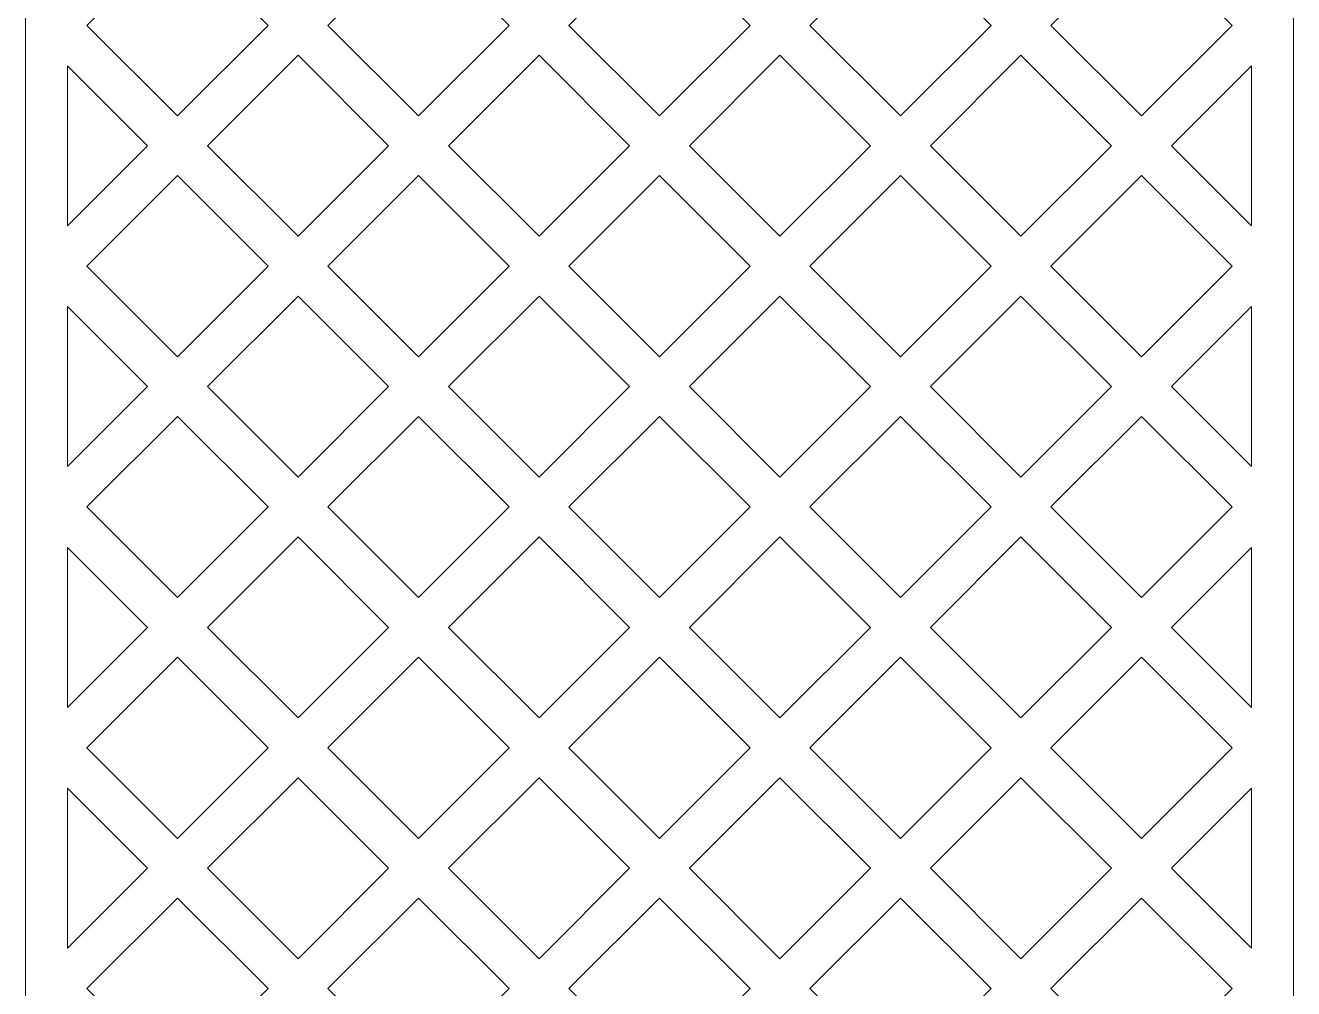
# Model space of a CAD drawing. Header units: centimetres. Extents: x 15 to 18.3, y -9.5 to 9.5.
# Drawn here: x 14.998 to 18.274, y 2.544 to 5.034 of the extents above; entities that cross this region are included whole.
import ezdxf

# ---------------------------------------------------------------- set-up
doc = ezdxf.new("R2010")
doc.units = ezdxf.units.CM
doc.header["$MEASUREMENT"] = 0
doc.layers.add('layer 1', color=7, linetype='Continuous')

msp = doc.modelspace()

# ---------------------------------------------------------------- linework, layer by layer
at = {"layer": 'layer 1', "color": 250, "lineweight": 9}
for points, knots in [([(14.99807, 9.5), (14.99807, 9.5), (14.99807, 9.5), (14.99807, 9.5), (14.99807, 9.5), (14.99807, 9.5), (18.27392, 9.5), (18.27392, 9.5), (18.27392, 9.5), (18.27392, 9.5), (18.27392, -9.5), (18.27392, -9.5), (18.27392, -9.5), (18.27392, -9.5), (14.99807, -9.5), (14.99807, -9.5), (14.99807, -9.5), (14.99807, -9.5), (14.99807, 9.5), (14.99807, 9.5)], [0, 0, 0, 0, 0.1666667, 0.1666667, 0.1666667, 0.1666667, 0.3333333, 0.3333333, 0.3333333, 0.3333333, 0.5, 0.5, 0.5, 0.5, 0.6666667, 0.6666667, 0.6666667, 0.6666667, 1, 1, 1, 1]), ([(15.62516, 5.03391), (15.62516, 5.03391), (15.62516, 5.03391), (15.62516, 5.03391), (15.62516, 5.03391), (15.62516, 5.03391), (15.39119, 5.26791), (15.39119, 5.26791), (15.39119, 5.26791), (15.39119, 5.26791), (15.15717, 5.03391), (15.15717, 5.03391), (15.15717, 5.03391), (15.15717, 5.03391), (15.39119, 4.79992), (15.39119, 4.79992), (15.39119, 4.79992), (15.39119, 4.79992), (15.62516, 5.03391), (15.62516, 5.03391)], [0, 0, 0, 0, 0.1666667, 0.1666667, 0.1666667, 0.1666667, 0.3333333, 0.3333333, 0.3333333, 0.3333333, 0.5, 0.5, 0.5, 0.5, 0.6666667, 0.6666667, 0.6666667, 0.6666667, 1, 1, 1, 1]), ([(16.24758, 5.03391), (16.24758, 5.03391), (16.24758, 5.03391), (16.24758, 5.03391), (16.24758, 5.03391), (16.24758, 5.03391), (16.01358, 5.26791), (16.01358, 5.26791), (16.01358, 5.26791), (16.01358, 5.26791), (15.7796, 5.03391), (15.7796, 5.03391), (15.7796, 5.03391), (15.7796, 5.03391), (16.01358, 4.79992), (16.01358, 4.79992), (16.01358, 4.79992), (16.01358, 4.79992), (16.24758, 5.03391), (16.24758, 5.03391)], [0, 0, 0, 0, 0.1666667, 0.1666667, 0.1666667, 0.1666667, 0.3333333, 0.3333333, 0.3333333, 0.3333333, 0.5, 0.5, 0.5, 0.5, 0.6666667, 0.6666667, 0.6666667, 0.6666667, 1, 1, 1, 1]), ([(16.86999, 5.03391), (16.86999, 5.03391), (16.86999, 5.03391), (16.86999, 5.03391), (16.86999, 5.03391), (16.86999, 5.03391), (16.63602, 5.26791), (16.63602, 5.26791), (16.63602, 5.26791), (16.63602, 5.26791), (16.40199, 5.03391), (16.40199, 5.03391), (16.40199, 5.03391), (16.40199, 5.03391), (16.63602, 4.79992), (16.63602, 4.79992), (16.63602, 4.79992), (16.63602, 4.79992), (16.86999, 5.03391), (16.86999, 5.03391)], [0, 0, 0, 0, 0.1666667, 0.1666667, 0.1666667, 0.1666667, 0.3333333, 0.3333333, 0.3333333, 0.3333333, 0.5, 0.5, 0.5, 0.5, 0.6666667, 0.6666667, 0.6666667, 0.6666667, 1, 1, 1, 1]), ([(17.49241, 5.03391), (17.49241, 5.03391), (17.49241, 5.03391), (17.49241, 5.03391), (17.49241, 5.03391), (17.49241, 5.03391), (17.2584, 5.26791), (17.2584, 5.26791), (17.2584, 5.26791), (17.2584, 5.26791), (17.02443, 5.03391), (17.02443, 5.03391), (17.02443, 5.03391), (17.02443, 5.03391), (17.2584, 4.79992), (17.2584, 4.79992), (17.2584, 4.79992), (17.2584, 4.79992), (17.49241, 5.03391), (17.49241, 5.03391)], [0, 0, 0, 0, 0.1666667, 0.1666667, 0.1666667, 0.1666667, 0.3333333, 0.3333333, 0.3333333, 0.3333333, 0.5, 0.5, 0.5, 0.5, 0.6666667, 0.6666667, 0.6666667, 0.6666667, 1, 1, 1, 1]), ([(18.11482, 5.03391), (18.11482, 5.03391), (18.11482, 5.03391), (18.11482, 5.03391), (18.11482, 5.03391), (18.11482, 5.03391), (17.88082, 5.26791), (17.88082, 5.26791), (17.88082, 5.26791), (17.88082, 5.26791), (17.64682, 5.03391), (17.64682, 5.03391), (17.64682, 5.03391), (17.64682, 5.03391), (17.88082, 4.79992), (17.88082, 4.79992), (17.88082, 4.79992), (17.88082, 4.79992), (18.11482, 5.03391), (18.11482, 5.03391)], [0, 0, 0, 0, 0.1666667, 0.1666667, 0.1666667, 0.1666667, 0.3333333, 0.3333333, 0.3333333, 0.3333333, 0.5, 0.5, 0.5, 0.5, 0.6666667, 0.6666667, 0.6666667, 0.6666667, 1, 1, 1, 1]), ([(15.93638, 4.72271), (15.93638, 4.72271), (15.93638, 4.72271), (15.93638, 4.72271), (15.93638, 4.72271), (15.93638, 4.72271), (15.70238, 4.95669), (15.70238, 4.95669), (15.70238, 4.95669), (15.70238, 4.95669), (15.46838, 4.72271), (15.46838, 4.72271), (15.46838, 4.72271), (15.46838, 4.72271), (15.70238, 4.48871), (15.70238, 4.48871), (15.70238, 4.48871), (15.70238, 4.48871), (15.93638, 4.72271), (15.93638, 4.72271)], [0, 0, 0, 0, 0.1666667, 0.1666667, 0.1666667, 0.1666667, 0.3333333, 0.3333333, 0.3333333, 0.3333333, 0.5, 0.5, 0.5, 0.5, 0.6666667, 0.6666667, 0.6666667, 0.6666667, 1, 1, 1, 1]), ([(16.55878, 4.72271), (16.55878, 4.72271), (16.55878, 4.72271), (16.55878, 4.72271), (16.55878, 4.72271), (16.55878, 4.72271), (16.32482, 4.95669), (16.32482, 4.95669), (16.32482, 4.95669), (16.32482, 4.95669), (16.09079, 4.72271), (16.09079, 4.72271), (16.09079, 4.72271), (16.09079, 4.72271), (16.32482, 4.48871), (16.32482, 4.48871), (16.32482, 4.48871), (16.32482, 4.48871), (16.55878, 4.72271), (16.55878, 4.72271)], [0, 0, 0, 0, 0.1666667, 0.1666667, 0.1666667, 0.1666667, 0.3333333, 0.3333333, 0.3333333, 0.3333333, 0.5, 0.5, 0.5, 0.5, 0.6666667, 0.6666667, 0.6666667, 0.6666667, 1, 1, 1, 1]), ([(17.18121, 4.72271), (17.18121, 4.72271), (17.18121, 4.72271), (17.18121, 4.72271), (17.18121, 4.72271), (17.18121, 4.72271), (16.94719, 4.95669), (16.94719, 4.95669), (16.94719, 4.95669), (16.94719, 4.95669), (16.71321, 4.72271), (16.71321, 4.72271), (16.71321, 4.72271), (16.71321, 4.72271), (16.94719, 4.48871), (16.94719, 4.48871), (16.94719, 4.48871), (16.94719, 4.48871), (17.18121, 4.72271), (17.18121, 4.72271)], [0, 0, 0, 0, 0.1666667, 0.1666667, 0.1666667, 0.1666667, 0.3333333, 0.3333333, 0.3333333, 0.3333333, 0.5, 0.5, 0.5, 0.5, 0.6666667, 0.6666667, 0.6666667, 0.6666667, 1, 1, 1, 1]), ([(17.80363, 4.72271), (17.80363, 4.72271), (17.80363, 4.72271), (17.80363, 4.72271), (17.80363, 4.72271), (17.80363, 4.72271), (17.56962, 4.95669), (17.56962, 4.95669), (17.56962, 4.95669), (17.56962, 4.95669), (17.33562, 4.72271), (17.33562, 4.72271), (17.33562, 4.72271), (17.33562, 4.72271), (17.56962, 4.48871), (17.56962, 4.48871), (17.56962, 4.48871), (17.56962, 4.48871), (17.80363, 4.72271), (17.80363, 4.72271)], [0, 0, 0, 0, 0.1666667, 0.1666667, 0.1666667, 0.1666667, 0.3333333, 0.3333333, 0.3333333, 0.3333333, 0.5, 0.5, 0.5, 0.5, 0.6666667, 0.6666667, 0.6666667, 0.6666667, 1, 1, 1, 1]), ([(15.10726, 4.51601), (15.10726, 4.51601), (15.10726, 4.51601), (15.10726, 4.51601), (15.10726, 4.51601), (15.10726, 4.51601), (15.31395, 4.72271), (15.31395, 4.72271), (15.31395, 4.72271), (15.31395, 4.72271), (15.10726, 4.92939), (15.10726, 4.92939), (15.10726, 4.92939), (15.10726, 4.92939), (15.10726, 4.51601), (15.10726, 4.51601)], [0, 0, 0, 0, 0.2, 0.2, 0.2, 0.2, 0.4, 0.4, 0.4, 0.4, 0.6, 0.6, 0.6, 0.6, 1, 1, 1, 1]), ([(18.16474, 4.92941), (18.16474, 4.92941), (18.16474, 4.92941), (18.16474, 4.92941), (18.16474, 4.92941), (18.16474, 4.92941), (17.95804, 4.72271), (17.95804, 4.72271), (17.95804, 4.72271), (17.95804, 4.72271), (18.16474, 4.51601), (18.16474, 4.51601), (18.16474, 4.51601), (18.16474, 4.51601), (18.16474, 4.92941), (18.16474, 4.92941)], [0, 0, 0, 0, 0.2, 0.2, 0.2, 0.2, 0.4, 0.4, 0.4, 0.4, 0.6, 0.6, 0.6, 0.6, 1, 1, 1, 1]), ([(15.62516, 4.4115), (15.62516, 4.4115), (15.62516, 4.4115), (15.62516, 4.4115), (15.62516, 4.4115), (15.62516, 4.4115), (15.39119, 4.6455), (15.39119, 4.6455), (15.39119, 4.6455), (15.39119, 4.6455), (15.15717, 4.4115), (15.15717, 4.4115), (15.15717, 4.4115), (15.15717, 4.4115), (15.39119, 4.1775), (15.39119, 4.1775), (15.39119, 4.1775), (15.39119, 4.1775), (15.62516, 4.4115), (15.62516, 4.4115)], [0, 0, 0, 0, 0.1666667, 0.1666667, 0.1666667, 0.1666667, 0.3333333, 0.3333333, 0.3333333, 0.3333333, 0.5, 0.5, 0.5, 0.5, 0.6666667, 0.6666667, 0.6666667, 0.6666667, 1, 1, 1, 1]), ([(16.24758, 4.4115), (16.24758, 4.4115), (16.24758, 4.4115), (16.24758, 4.4115), (16.24758, 4.4115), (16.24758, 4.4115), (16.01358, 4.6455), (16.01358, 4.6455), (16.01358, 4.6455), (16.01358, 4.6455), (15.7796, 4.4115), (15.7796, 4.4115), (15.7796, 4.4115), (15.7796, 4.4115), (16.01358, 4.1775), (16.01358, 4.1775), (16.01358, 4.1775), (16.01358, 4.1775), (16.24758, 4.4115), (16.24758, 4.4115)], [0, 0, 0, 0, 0.1666667, 0.1666667, 0.1666667, 0.1666667, 0.3333333, 0.3333333, 0.3333333, 0.3333333, 0.5, 0.5, 0.5, 0.5, 0.6666667, 0.6666667, 0.6666667, 0.6666667, 1, 1, 1, 1]), ([(16.86999, 4.4115), (16.86999, 4.4115), (16.86999, 4.4115), (16.86999, 4.4115), (16.86999, 4.4115), (16.86999, 4.4115), (16.63602, 4.6455), (16.63602, 4.6455), (16.63602, 4.6455), (16.63602, 4.6455), (16.40199, 4.4115), (16.40199, 4.4115), (16.40199, 4.4115), (16.40199, 4.4115), (16.63602, 4.1775), (16.63602, 4.1775), (16.63602, 4.1775), (16.63602, 4.1775), (16.86999, 4.4115), (16.86999, 4.4115)], [0, 0, 0, 0, 0.1666667, 0.1666667, 0.1666667, 0.1666667, 0.3333333, 0.3333333, 0.3333333, 0.3333333, 0.5, 0.5, 0.5, 0.5, 0.6666667, 0.6666667, 0.6666667, 0.6666667, 1, 1, 1, 1]), ([(17.49241, 4.4115), (17.49241, 4.4115), (17.49241, 4.4115), (17.49241, 4.4115), (17.49241, 4.4115), (17.49241, 4.4115), (17.2584, 4.6455), (17.2584, 4.6455), (17.2584, 4.6455), (17.2584, 4.6455), (17.02443, 4.4115), (17.02443, 4.4115), (17.02443, 4.4115), (17.02443, 4.4115), (17.2584, 4.1775), (17.2584, 4.1775), (17.2584, 4.1775), (17.2584, 4.1775), (17.49241, 4.4115), (17.49241, 4.4115)], [0, 0, 0, 0, 0.1666667, 0.1666667, 0.1666667, 0.1666667, 0.3333333, 0.3333333, 0.3333333, 0.3333333, 0.5, 0.5, 0.5, 0.5, 0.6666667, 0.6666667, 0.6666667, 0.6666667, 1, 1, 1, 1]), ([(18.11482, 4.4115), (18.11482, 4.4115), (18.11482, 4.4115), (18.11482, 4.4115), (18.11482, 4.4115), (18.11482, 4.4115), (17.88082, 4.6455), (17.88082, 4.6455), (17.88082, 4.6455), (17.88082, 4.6455), (17.64682, 4.4115), (17.64682, 4.4115), (17.64682, 4.4115), (17.64682, 4.4115), (17.88082, 4.1775), (17.88082, 4.1775), (17.88082, 4.1775), (17.88082, 4.1775), (18.11482, 4.4115), (18.11482, 4.4115)], [0, 0, 0, 0, 0.1666667, 0.1666667, 0.1666667, 0.1666667, 0.3333333, 0.3333333, 0.3333333, 0.3333333, 0.5, 0.5, 0.5, 0.5, 0.6666667, 0.6666667, 0.6666667, 0.6666667, 1, 1, 1, 1]), ([(15.93638, 4.10029), (15.93638, 4.10029), (15.93638, 4.10029), (15.93638, 4.10029), (15.93638, 4.10029), (15.93638, 4.10029), (15.70238, 4.33429), (15.70238, 4.33429), (15.70238, 4.33429), (15.70238, 4.33429), (15.46838, 4.10029), (15.46838, 4.10029), (15.46838, 4.10029), (15.46838, 4.10029), (15.70238, 3.8663), (15.70238, 3.8663), (15.70238, 3.8663), (15.70238, 3.8663), (15.93638, 4.10029), (15.93638, 4.10029)], [0, 0, 0, 0, 0.1666667, 0.1666667, 0.1666667, 0.1666667, 0.3333333, 0.3333333, 0.3333333, 0.3333333, 0.5, 0.5, 0.5, 0.5, 0.6666667, 0.6666667, 0.6666667, 0.6666667, 1, 1, 1, 1]), ([(16.55878, 4.10029), (16.55878, 4.10029), (16.55878, 4.10029), (16.55878, 4.10029), (16.55878, 4.10029), (16.55878, 4.10029), (16.32482, 4.33429), (16.32482, 4.33429), (16.32482, 4.33429), (16.32482, 4.33429), (16.09079, 4.10029), (16.09079, 4.10029), (16.09079, 4.10029), (16.09079, 4.10029), (16.32482, 3.8663), (16.32482, 3.8663), (16.32482, 3.8663), (16.32482, 3.8663), (16.55878, 4.10029), (16.55878, 4.10029)], [0, 0, 0, 0, 0.1666667, 0.1666667, 0.1666667, 0.1666667, 0.3333333, 0.3333333, 0.3333333, 0.3333333, 0.5, 0.5, 0.5, 0.5, 0.6666667, 0.6666667, 0.6666667, 0.6666667, 1, 1, 1, 1]), ([(17.18121, 4.10029), (17.18121, 4.10029), (17.18121, 4.10029), (17.18121, 4.10029), (17.18121, 4.10029), (17.18121, 4.10029), (16.94719, 4.33429), (16.94719, 4.33429), (16.94719, 4.33429), (16.94719, 4.33429), (16.71321, 4.10029), (16.71321, 4.10029), (16.71321, 4.10029), (16.71321, 4.10029), (16.94719, 3.8663), (16.94719, 3.8663), (16.94719, 3.8663), (16.94719, 3.8663), (17.18121, 4.10029), (17.18121, 4.10029)], [0, 0, 0, 0, 0.1666667, 0.1666667, 0.1666667, 0.1666667, 0.3333333, 0.3333333, 0.3333333, 0.3333333, 0.5, 0.5, 0.5, 0.5, 0.6666667, 0.6666667, 0.6666667, 0.6666667, 1, 1, 1, 1]), ([(17.80363, 4.10029), (17.80363, 4.10029), (17.80363, 4.10029), (17.80363, 4.10029), (17.80363, 4.10029), (17.80363, 4.10029), (17.56962, 4.33429), (17.56962, 4.33429), (17.56962, 4.33429), (17.56962, 4.33429), (17.33562, 4.10029), (17.33562, 4.10029), (17.33562, 4.10029), (17.33562, 4.10029), (17.56962, 3.8663), (17.56962, 3.8663), (17.56962, 3.8663), (17.56962, 3.8663), (17.80363, 4.10029), (17.80363, 4.10029)], [0, 0, 0, 0, 0.1666667, 0.1666667, 0.1666667, 0.1666667, 0.3333333, 0.3333333, 0.3333333, 0.3333333, 0.5, 0.5, 0.5, 0.5, 0.6666667, 0.6666667, 0.6666667, 0.6666667, 1, 1, 1, 1]), ([(15.10726, 3.8936), (15.10726, 3.8936), (15.10726, 3.8936), (15.10726, 3.8936), (15.10726, 3.8936), (15.10726, 3.8936), (15.31395, 4.10029), (15.31395, 4.10029), (15.31395, 4.10029), (15.31395, 4.10029), (15.10726, 4.30699), (15.10726, 4.30699), (15.10726, 4.30699), (15.10726, 4.30699), (15.10726, 3.8936), (15.10726, 3.8936)], [0, 0, 0, 0, 0.2, 0.2, 0.2, 0.2, 0.4, 0.4, 0.4, 0.4, 0.6, 0.6, 0.6, 0.6, 1, 1, 1, 1]), ([(18.16474, 4.30699), (18.16474, 4.30699), (18.16474, 4.30699), (18.16474, 4.30699), (18.16474, 4.30699), (18.16474, 4.30699), (17.95804, 4.10029), (17.95804, 4.10029), (17.95804, 4.10029), (17.95804, 4.10029), (18.16474, 3.8936), (18.16474, 3.8936), (18.16474, 3.8936), (18.16474, 3.8936), (18.16474, 4.30699), (18.16474, 4.30699)], [0, 0, 0, 0, 0.2, 0.2, 0.2, 0.2, 0.4, 0.4, 0.4, 0.4, 0.6, 0.6, 0.6, 0.6, 1, 1, 1, 1]), ([(15.62516, 3.78908), (15.62516, 3.78908), (15.62516, 3.78908), (15.62516, 3.78908), (15.62516, 3.78908), (15.62516, 3.78908), (15.39119, 4.02308), (15.39119, 4.02308), (15.39119, 4.02308), (15.39119, 4.02308), (15.15717, 3.78908), (15.15717, 3.78908), (15.15717, 3.78908), (15.15717, 3.78908), (15.39119, 3.55509), (15.39119, 3.55509), (15.39119, 3.55509), (15.39119, 3.55509), (15.62516, 3.78908), (15.62516, 3.78908)], [0, 0, 0, 0, 0.1666667, 0.1666667, 0.1666667, 0.1666667, 0.3333333, 0.3333333, 0.3333333, 0.3333333, 0.5, 0.5, 0.5, 0.5, 0.6666667, 0.6666667, 0.6666667, 0.6666667, 1, 1, 1, 1]), ([(16.24758, 3.78908), (16.24758, 3.78908), (16.24758, 3.78908), (16.24758, 3.78908), (16.24758, 3.78908), (16.24758, 3.78908), (16.01358, 4.02308), (16.01358, 4.02308), (16.01358, 4.02308), (16.01358, 4.02308), (15.7796, 3.78908), (15.7796, 3.78908), (15.7796, 3.78908), (15.7796, 3.78908), (16.01358, 3.55509), (16.01358, 3.55509), (16.01358, 3.55509), (16.01358, 3.55509), (16.24758, 3.78908), (16.24758, 3.78908)], [0, 0, 0, 0, 0.1666667, 0.1666667, 0.1666667, 0.1666667, 0.3333333, 0.3333333, 0.3333333, 0.3333333, 0.5, 0.5, 0.5, 0.5, 0.6666667, 0.6666667, 0.6666667, 0.6666667, 1, 1, 1, 1]), ([(16.86999, 3.78908), (16.86999, 3.78908), (16.86999, 3.78908), (16.86999, 3.78908), (16.86999, 3.78908), (16.86999, 3.78908), (16.63602, 4.02308), (16.63602, 4.02308), (16.63602, 4.02308), (16.63602, 4.02308), (16.40199, 3.78908), (16.40199, 3.78908), (16.40199, 3.78908), (16.40199, 3.78908), (16.63602, 3.55509), (16.63602, 3.55509), (16.63602, 3.55509), (16.63602, 3.55509), (16.86999, 3.78908), (16.86999, 3.78908)], [0, 0, 0, 0, 0.1666667, 0.1666667, 0.1666667, 0.1666667, 0.3333333, 0.3333333, 0.3333333, 0.3333333, 0.5, 0.5, 0.5, 0.5, 0.6666667, 0.6666667, 0.6666667, 0.6666667, 1, 1, 1, 1]), ([(17.49241, 3.78908), (17.49241, 3.78908), (17.49241, 3.78908), (17.49241, 3.78908), (17.49241, 3.78908), (17.49241, 3.78908), (17.2584, 4.02308), (17.2584, 4.02308), (17.2584, 4.02308), (17.2584, 4.02308), (17.02443, 3.78908), (17.02443, 3.78908), (17.02443, 3.78908), (17.02443, 3.78908), (17.2584, 3.55509), (17.2584, 3.55509), (17.2584, 3.55509), (17.2584, 3.55509), (17.49241, 3.78908), (17.49241, 3.78908)], [0, 0, 0, 0, 0.1666667, 0.1666667, 0.1666667, 0.1666667, 0.3333333, 0.3333333, 0.3333333, 0.3333333, 0.5, 0.5, 0.5, 0.5, 0.6666667, 0.6666667, 0.6666667, 0.6666667, 1, 1, 1, 1]), ([(18.11482, 3.78908), (18.11482, 3.78908), (18.11482, 3.78908), (18.11482, 3.78908), (18.11482, 3.78908), (18.11482, 3.78908), (17.88082, 4.02308), (17.88082, 4.02308), (17.88082, 4.02308), (17.88082, 4.02308), (17.64682, 3.78908), (17.64682, 3.78908), (17.64682, 3.78908), (17.64682, 3.78908), (17.88082, 3.55509), (17.88082, 3.55509), (17.88082, 3.55509), (17.88082, 3.55509), (18.11482, 3.78908), (18.11482, 3.78908)], [0, 0, 0, 0, 0.1666667, 0.1666667, 0.1666667, 0.1666667, 0.3333333, 0.3333333, 0.3333333, 0.3333333, 0.5, 0.5, 0.5, 0.5, 0.6666667, 0.6666667, 0.6666667, 0.6666667, 1, 1, 1, 1]), ([(15.93638, 3.47789), (15.93638, 3.47789), (15.93638, 3.47789), (15.93638, 3.47789), (15.93638, 3.47789), (15.93638, 3.47789), (15.70238, 3.71187), (15.70238, 3.71187), (15.70238, 3.71187), (15.70238, 3.71187), (15.46838, 3.47789), (15.46838, 3.47789), (15.46838, 3.47789), (15.46838, 3.47789), (15.70238, 3.24388), (15.70238, 3.24388), (15.70238, 3.24388), (15.70238, 3.24388), (15.93638, 3.47789), (15.93638, 3.47789)], [0, 0, 0, 0, 0.1666667, 0.1666667, 0.1666667, 0.1666667, 0.3333333, 0.3333333, 0.3333333, 0.3333333, 0.5, 0.5, 0.5, 0.5, 0.6666667, 0.6666667, 0.6666667, 0.6666667, 1, 1, 1, 1]), ([(16.55878, 3.47789), (16.55878, 3.47789), (16.55878, 3.47789), (16.55878, 3.47789), (16.55878, 3.47789), (16.55878, 3.47789), (16.32482, 3.71187), (16.32482, 3.71187), (16.32482, 3.71187), (16.32482, 3.71187), (16.09079, 3.47789), (16.09079, 3.47789), (16.09079, 3.47789), (16.09079, 3.47789), (16.32482, 3.24388), (16.32482, 3.24388), (16.32482, 3.24388), (16.32482, 3.24388), (16.55878, 3.47789), (16.55878, 3.47789)], [0, 0, 0, 0, 0.1666667, 0.1666667, 0.1666667, 0.1666667, 0.3333333, 0.3333333, 0.3333333, 0.3333333, 0.5, 0.5, 0.5, 0.5, 0.6666667, 0.6666667, 0.6666667, 0.6666667, 1, 1, 1, 1]), ([(17.18121, 3.47789), (17.18121, 3.47789), (17.18121, 3.47789), (17.18121, 3.47789), (17.18121, 3.47789), (17.18121, 3.47789), (16.94719, 3.71187), (16.94719, 3.71187), (16.94719, 3.71187), (16.94719, 3.71187), (16.71321, 3.47789), (16.71321, 3.47789), (16.71321, 3.47789), (16.71321, 3.47789), (16.94719, 3.24388), (16.94719, 3.24388), (16.94719, 3.24388), (16.94719, 3.24388), (17.18121, 3.47789), (17.18121, 3.47789)], [0, 0, 0, 0, 0.1666667, 0.1666667, 0.1666667, 0.1666667, 0.3333333, 0.3333333, 0.3333333, 0.3333333, 0.5, 0.5, 0.5, 0.5, 0.6666667, 0.6666667, 0.6666667, 0.6666667, 1, 1, 1, 1]), ([(17.80363, 3.47789), (17.80363, 3.47789), (17.80363, 3.47789), (17.80363, 3.47789), (17.80363, 3.47789), (17.80363, 3.47789), (17.56962, 3.71187), (17.56962, 3.71187), (17.56962, 3.71187), (17.56962, 3.71187), (17.33562, 3.47789), (17.33562, 3.47789), (17.33562, 3.47789), (17.33562, 3.47789), (17.56962, 3.24388), (17.56962, 3.24388), (17.56962, 3.24388), (17.56962, 3.24388), (17.80363, 3.47789), (17.80363, 3.47789)], [0, 0, 0, 0, 0.1666667, 0.1666667, 0.1666667, 0.1666667, 0.3333333, 0.3333333, 0.3333333, 0.3333333, 0.5, 0.5, 0.5, 0.5, 0.6666667, 0.6666667, 0.6666667, 0.6666667, 1, 1, 1, 1]), ([(15.10726, 3.27118), (15.10726, 3.27118), (15.10726, 3.27118), (15.10726, 3.27118), (15.10726, 3.27118), (15.10726, 3.27118), (15.31395, 3.47789), (15.31395, 3.47789), (15.31395, 3.47789), (15.31395, 3.47789), (15.10726, 3.68457), (15.10726, 3.68457), (15.10726, 3.68457), (15.10726, 3.68457), (15.10726, 3.27118), (15.10726, 3.27118)], [0, 0, 0, 0, 0.2, 0.2, 0.2, 0.2, 0.4, 0.4, 0.4, 0.4, 0.6, 0.6, 0.6, 0.6, 1, 1, 1, 1]), ([(18.16474, 3.68457), (18.16474, 3.68457), (18.16474, 3.68457), (18.16474, 3.68457), (18.16474, 3.68457), (18.16474, 3.68457), (17.95804, 3.47789), (17.95804, 3.47789), (17.95804, 3.47789), (17.95804, 3.47789), (18.16474, 3.27118), (18.16474, 3.27118), (18.16474, 3.27118), (18.16474, 3.27118), (18.16474, 3.68457), (18.16474, 3.68457)], [0, 0, 0, 0, 0.2, 0.2, 0.2, 0.2, 0.4, 0.4, 0.4, 0.4, 0.6, 0.6, 0.6, 0.6, 1, 1, 1, 1]), ([(15.62516, 3.16667), (15.62516, 3.16667), (15.62516, 3.16667), (15.62516, 3.16667), (15.62516, 3.16667), (15.62516, 3.16667), (15.39119, 3.40066), (15.39119, 3.40066), (15.39119, 3.40066), (15.39119, 3.40066), (15.15717, 3.16667), (15.15717, 3.16667), (15.15717, 3.16667), (15.15717, 3.16667), (15.39119, 2.93267), (15.39119, 2.93267), (15.39119, 2.93267), (15.39119, 2.93267), (15.62516, 3.16667), (15.62516, 3.16667)], [0, 0, 0, 0, 0.1666667, 0.1666667, 0.1666667, 0.1666667, 0.3333333, 0.3333333, 0.3333333, 0.3333333, 0.5, 0.5, 0.5, 0.5, 0.6666667, 0.6666667, 0.6666667, 0.6666667, 1, 1, 1, 1]), ([(16.24758, 3.16667), (16.24758, 3.16667), (16.24758, 3.16667), (16.24758, 3.16667), (16.24758, 3.16667), (16.24758, 3.16667), (16.01358, 3.40066), (16.01358, 3.40066), (16.01358, 3.40066), (16.01358, 3.40066), (15.7796, 3.16667), (15.7796, 3.16667), (15.7796, 3.16667), (15.7796, 3.16667), (16.01358, 2.93267), (16.01358, 2.93267), (16.01358, 2.93267), (16.01358, 2.93267), (16.24758, 3.16667), (16.24758, 3.16667)], [0, 0, 0, 0, 0.1666667, 0.1666667, 0.1666667, 0.1666667, 0.3333333, 0.3333333, 0.3333333, 0.3333333, 0.5, 0.5, 0.5, 0.5, 0.6666667, 0.6666667, 0.6666667, 0.6666667, 1, 1, 1, 1]), ([(16.86999, 3.16667), (16.86999, 3.16667), (16.86999, 3.16667), (16.86999, 3.16667), (16.86999, 3.16667), (16.86999, 3.16667), (16.63602, 3.40066), (16.63602, 3.40066), (16.63602, 3.40066), (16.63602, 3.40066), (16.40199, 3.16667), (16.40199, 3.16667), (16.40199, 3.16667), (16.40199, 3.16667), (16.63602, 2.93267), (16.63602, 2.93267), (16.63602, 2.93267), (16.63602, 2.93267), (16.86999, 3.16667), (16.86999, 3.16667)], [0, 0, 0, 0, 0.1666667, 0.1666667, 0.1666667, 0.1666667, 0.3333333, 0.3333333, 0.3333333, 0.3333333, 0.5, 0.5, 0.5, 0.5, 0.6666667, 0.6666667, 0.6666667, 0.6666667, 1, 1, 1, 1]), ([(17.49241, 3.16667), (17.49241, 3.16667), (17.49241, 3.16667), (17.49241, 3.16667), (17.49241, 3.16667), (17.49241, 3.16667), (17.2584, 3.40066), (17.2584, 3.40066), (17.2584, 3.40066), (17.2584, 3.40066), (17.02443, 3.16667), (17.02443, 3.16667), (17.02443, 3.16667), (17.02443, 3.16667), (17.2584, 2.93267), (17.2584, 2.93267), (17.2584, 2.93267), (17.2584, 2.93267), (17.49241, 3.16667), (17.49241, 3.16667)], [0, 0, 0, 0, 0.1666667, 0.1666667, 0.1666667, 0.1666667, 0.3333333, 0.3333333, 0.3333333, 0.3333333, 0.5, 0.5, 0.5, 0.5, 0.6666667, 0.6666667, 0.6666667, 0.6666667, 1, 1, 1, 1]), ([(18.11482, 3.16667), (18.11482, 3.16667), (18.11482, 3.16667), (18.11482, 3.16667), (18.11482, 3.16667), (18.11482, 3.16667), (17.88082, 3.40066), (17.88082, 3.40066), (17.88082, 3.40066), (17.88082, 3.40066), (17.64682, 3.16667), (17.64682, 3.16667), (17.64682, 3.16667), (17.64682, 3.16667), (17.88082, 2.93267), (17.88082, 2.93267), (17.88082, 2.93267), (17.88082, 2.93267), (18.11482, 3.16667), (18.11482, 3.16667)], [0, 0, 0, 0, 0.1666667, 0.1666667, 0.1666667, 0.1666667, 0.3333333, 0.3333333, 0.3333333, 0.3333333, 0.5, 0.5, 0.5, 0.5, 0.6666667, 0.6666667, 0.6666667, 0.6666667, 1, 1, 1, 1]), ([(15.93638, 2.85547), (15.93638, 2.85547), (15.93638, 2.85547), (15.93638, 2.85547), (15.93638, 2.85547), (15.93638, 2.85547), (15.70238, 3.08946), (15.70238, 3.08946), (15.70238, 3.08946), (15.70238, 3.08946), (15.46838, 2.85547), (15.46838, 2.85547), (15.46838, 2.85547), (15.46838, 2.85547), (15.70238, 2.62146), (15.70238, 2.62146), (15.70238, 2.62146), (15.70238, 2.62146), (15.93638, 2.85547), (15.93638, 2.85547)], [0, 0, 0, 0, 0.1666667, 0.1666667, 0.1666667, 0.1666667, 0.3333333, 0.3333333, 0.3333333, 0.3333333, 0.5, 0.5, 0.5, 0.5, 0.6666667, 0.6666667, 0.6666667, 0.6666667, 1, 1, 1, 1]), ([(16.55878, 2.85547), (16.55878, 2.85547), (16.55878, 2.85547), (16.55878, 2.85547), (16.55878, 2.85547), (16.55878, 2.85547), (16.32482, 3.08946), (16.32482, 3.08946), (16.32482, 3.08946), (16.32482, 3.08946), (16.09079, 2.85547), (16.09079, 2.85547), (16.09079, 2.85547), (16.09079, 2.85547), (16.32482, 2.62146), (16.32482, 2.62146), (16.32482, 2.62146), (16.32482, 2.62146), (16.55878, 2.85547), (16.55878, 2.85547)], [0, 0, 0, 0, 0.1666667, 0.1666667, 0.1666667, 0.1666667, 0.3333333, 0.3333333, 0.3333333, 0.3333333, 0.5, 0.5, 0.5, 0.5, 0.6666667, 0.6666667, 0.6666667, 0.6666667, 1, 1, 1, 1]), ([(17.18121, 2.85547), (17.18121, 2.85547), (17.18121, 2.85547), (17.18121, 2.85547), (17.18121, 2.85547), (17.18121, 2.85547), (16.94719, 3.08946), (16.94719, 3.08946), (16.94719, 3.08946), (16.94719, 3.08946), (16.71321, 2.85547), (16.71321, 2.85547), (16.71321, 2.85547), (16.71321, 2.85547), (16.94719, 2.62146), (16.94719, 2.62146), (16.94719, 2.62146), (16.94719, 2.62146), (17.18121, 2.85547), (17.18121, 2.85547)], [0, 0, 0, 0, 0.1666667, 0.1666667, 0.1666667, 0.1666667, 0.3333333, 0.3333333, 0.3333333, 0.3333333, 0.5, 0.5, 0.5, 0.5, 0.6666667, 0.6666667, 0.6666667, 0.6666667, 1, 1, 1, 1]), ([(17.80363, 2.85547), (17.80363, 2.85547), (17.80363, 2.85547), (17.80363, 2.85547), (17.80363, 2.85547), (17.80363, 2.85547), (17.56962, 3.08946), (17.56962, 3.08946), (17.56962, 3.08946), (17.56962, 3.08946), (17.33562, 2.85547), (17.33562, 2.85547), (17.33562, 2.85547), (17.33562, 2.85547), (17.56962, 2.62146), (17.56962, 2.62146), (17.56962, 2.62146), (17.56962, 2.62146), (17.80363, 2.85547), (17.80363, 2.85547)], [0, 0, 0, 0, 0.1666667, 0.1666667, 0.1666667, 0.1666667, 0.3333333, 0.3333333, 0.3333333, 0.3333333, 0.5, 0.5, 0.5, 0.5, 0.6666667, 0.6666667, 0.6666667, 0.6666667, 1, 1, 1, 1]), ([(15.10726, 2.64876), (15.10726, 2.64876), (15.10726, 2.64876), (15.10726, 2.64876), (15.10726, 2.64876), (15.10726, 2.64876), (15.31395, 2.85547), (15.31395, 2.85547), (15.31395, 2.85547), (15.31395, 2.85547), (15.10726, 3.06216), (15.10726, 3.06216), (15.10726, 3.06216), (15.10726, 3.06216), (15.10726, 2.64876), (15.10726, 2.64876)], [0, 0, 0, 0, 0.2, 0.2, 0.2, 0.2, 0.4, 0.4, 0.4, 0.4, 0.6, 0.6, 0.6, 0.6, 1, 1, 1, 1]), ([(18.16474, 3.06216), (18.16474, 3.06216), (18.16474, 3.06216), (18.16474, 3.06216), (18.16474, 3.06216), (18.16474, 3.06216), (17.95804, 2.85547), (17.95804, 2.85547), (17.95804, 2.85547), (17.95804, 2.85547), (18.16474, 2.64876), (18.16474, 2.64876), (18.16474, 2.64876), (18.16474, 2.64876), (18.16474, 3.06216), (18.16474, 3.06216)], [0, 0, 0, 0, 0.2, 0.2, 0.2, 0.2, 0.4, 0.4, 0.4, 0.4, 0.6, 0.6, 0.6, 0.6, 1, 1, 1, 1]), ([(15.62516, 2.54425), (15.62516, 2.54425), (15.62516, 2.54425), (15.62516, 2.54425), (15.62516, 2.54425), (15.62516, 2.54425), (15.39119, 2.77825), (15.39119, 2.77825), (15.39119, 2.77825), (15.39119, 2.77825), (15.15717, 2.54425), (15.15717, 2.54425), (15.15717, 2.54425), (15.15717, 2.54425), (15.39119, 2.31026), (15.39119, 2.31026), (15.39119, 2.31026), (15.39119, 2.31026), (15.62516, 2.54425), (15.62516, 2.54425)], [0, 0, 0, 0, 0.1666667, 0.1666667, 0.1666667, 0.1666667, 0.3333333, 0.3333333, 0.3333333, 0.3333333, 0.5, 0.5, 0.5, 0.5, 0.6666667, 0.6666667, 0.6666667, 0.6666667, 1, 1, 1, 1]), ([(16.24758, 2.54425), (16.24758, 2.54425), (16.24758, 2.54425), (16.24758, 2.54425), (16.24758, 2.54425), (16.24758, 2.54425), (16.01358, 2.77825), (16.01358, 2.77825), (16.01358, 2.77825), (16.01358, 2.77825), (15.7796, 2.54425), (15.7796, 2.54425), (15.7796, 2.54425), (15.7796, 2.54425), (16.01358, 2.31026), (16.01358, 2.31026), (16.01358, 2.31026), (16.01358, 2.31026), (16.24758, 2.54425), (16.24758, 2.54425)], [0, 0, 0, 0, 0.1666667, 0.1666667, 0.1666667, 0.1666667, 0.3333333, 0.3333333, 0.3333333, 0.3333333, 0.5, 0.5, 0.5, 0.5, 0.6666667, 0.6666667, 0.6666667, 0.6666667, 1, 1, 1, 1]), ([(16.86999, 2.54425), (16.86999, 2.54425), (16.86999, 2.54425), (16.86999, 2.54425), (16.86999, 2.54425), (16.86999, 2.54425), (16.63602, 2.77825), (16.63602, 2.77825), (16.63602, 2.77825), (16.63602, 2.77825), (16.40199, 2.54425), (16.40199, 2.54425), (16.40199, 2.54425), (16.40199, 2.54425), (16.63602, 2.31026), (16.63602, 2.31026), (16.63602, 2.31026), (16.63602, 2.31026), (16.86999, 2.54425), (16.86999, 2.54425)], [0, 0, 0, 0, 0.1666667, 0.1666667, 0.1666667, 0.1666667, 0.3333333, 0.3333333, 0.3333333, 0.3333333, 0.5, 0.5, 0.5, 0.5, 0.6666667, 0.6666667, 0.6666667, 0.6666667, 1, 1, 1, 1]), ([(17.49241, 2.54425), (17.49241, 2.54425), (17.49241, 2.54425), (17.49241, 2.54425), (17.49241, 2.54425), (17.49241, 2.54425), (17.2584, 2.77825), (17.2584, 2.77825), (17.2584, 2.77825), (17.2584, 2.77825), (17.02443, 2.54425), (17.02443, 2.54425), (17.02443, 2.54425), (17.02443, 2.54425), (17.2584, 2.31026), (17.2584, 2.31026), (17.2584, 2.31026), (17.2584, 2.31026), (17.49241, 2.54425), (17.49241, 2.54425)], [0, 0, 0, 0, 0.1666667, 0.1666667, 0.1666667, 0.1666667, 0.3333333, 0.3333333, 0.3333333, 0.3333333, 0.5, 0.5, 0.5, 0.5, 0.6666667, 0.6666667, 0.6666667, 0.6666667, 1, 1, 1, 1]), ([(18.11482, 2.54425), (18.11482, 2.54425), (18.11482, 2.54425), (18.11482, 2.54425), (18.11482, 2.54425), (18.11482, 2.54425), (17.88082, 2.77825), (17.88082, 2.77825), (17.88082, 2.77825), (17.88082, 2.77825), (17.64682, 2.54425), (17.64682, 2.54425), (17.64682, 2.54425), (17.64682, 2.54425), (17.88082, 2.31026), (17.88082, 2.31026), (17.88082, 2.31026), (17.88082, 2.31026), (18.11482, 2.54425), (18.11482, 2.54425)], [0, 0, 0, 0, 0.1666667, 0.1666667, 0.1666667, 0.1666667, 0.3333333, 0.3333333, 0.3333333, 0.3333333, 0.5, 0.5, 0.5, 0.5, 0.6666667, 0.6666667, 0.6666667, 0.6666667, 1, 1, 1, 1])]:
    msp.add_open_spline(points, degree=3, knots=knots, dxfattribs=at)

doc.saveas('drawing.dxf')
